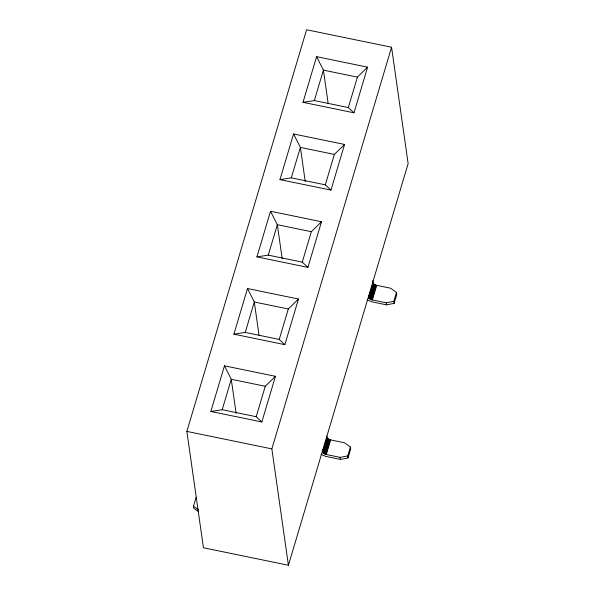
<?xml version="1.0" encoding="UTF-8"?>
<svg xmlns="http://www.w3.org/2000/svg" width="595" height="595" viewBox="0 0 595 595"><rect width="100%" height="100%" fill="white"/><g stroke="black" fill="none" stroke-linecap="round" stroke-linejoin="round"><path stroke-width="0.89" d="M186.867 431.405L306.581 29.75L391.57 47.236L408.133 163.595L288.419 565.25L203.43 547.764L186.867 431.405L271.856 448.883L288.419 565.25M210.846 411.472L224.449 365.828L275.448 376.315L261.845 421.959L210.846 411.472L222.195 409.71L256.192 416.701L261.845 421.959M233.887 334.182L247.49 288.538L298.482 299.032L284.879 344.669L233.887 334.182L245.237 332.419L279.226 339.418L284.879 344.669M256.921 256.891L270.524 211.255L321.516 221.742L307.913 267.386L256.921 256.891L268.271 255.136L302.267 262.127L307.913 267.386M279.955 179.608L293.558 133.964L344.557 144.451L330.954 190.095L279.955 179.608L291.305 177.846L325.301 184.837L330.954 190.095M302.996 102.318L316.6 56.674L367.591 67.168L353.988 112.812L302.996 102.318L314.346 100.555L348.335 107.554L353.988 112.812M198.232 511.447L193.769 508.271L193.479 506.226L196.142 497.294M222.195 409.71L231.269 379.283L224.449 365.828M245.237 332.419L254.303 301.992L247.49 288.538M268.271 255.136L277.337 224.702L270.524 211.255M291.305 177.846L300.378 147.419L293.558 133.964M314.346 100.555L323.412 70.128L316.6 56.674M256.192 416.701L265.266 386.274L275.448 376.315M279.226 339.418L288.3 308.983L298.482 299.032M302.267 262.127L311.334 231.7L321.516 221.742M325.301 184.837L334.375 154.41L344.557 144.451M348.335 107.554L357.409 77.119L367.591 67.168M271.856 448.883L391.57 47.236M327.042 437.593L328.202 438.954L330.143 439.802L344.446 442.762L350.396 447.001L347.733 455.934L340.095 457.369L325.785 454.409L323.167 453.018L322.691 452.2L327.042 437.593L326.804 435.912M373.117 283.019L374.277 284.38L376.211 285.228L390.521 288.188L396.471 292.428L393.808 301.353L386.162 302.796L371.86 299.835L369.242 298.445L368.766 297.626L373.117 283.019L372.76 280.498M322.765 452.46L327.124 437.861M368.841 297.887L373.191 283.279M322.929 452.743L327.28 438.136M369.004 298.162L373.355 283.555M323.167 453.018L327.518 438.411M369.242 298.445L373.593 283.837M323.479 453.293L327.83 438.694M369.547 298.72L373.905 284.113M323.851 453.561L328.202 438.954M369.926 298.988L374.277 284.38M324.282 453.814L328.633 439.207M370.35 299.24L374.709 284.633M324.751 454.045L329.109 439.437M370.826 299.464L375.177 284.856M325.264 454.238L329.615 439.638M371.332 299.664L375.69 285.057M325.785 454.409L330.143 439.802M371.86 299.835L376.211 285.228M326.32 454.535L330.679 439.928M372.396 299.962L376.747 285.355M321.055 454.394L325.614 456.35L340.385 459.422L348.03 457.979L350.693 449.046L350.396 447.001M367.122 299.821L371.682 301.777L386.453 304.841L394.098 303.405L396.761 294.473L396.471 292.428M357.409 77.119L323.412 70.128L328.15 103.404M334.375 154.41L300.378 147.419L305.242 181.594M311.334 231.7L277.337 224.702L282.201 258.885M288.3 308.983L254.303 301.992L259.041 335.268M265.266 386.274L231.269 379.283L236.133 413.458M193.479 506.226L198.685 509.93M393.808 301.353L394.098 303.405M386.162 302.796L386.453 304.841M368.521 295.946L368.766 297.626M347.733 455.934L348.03 457.979M340.095 457.369L340.385 459.422M322.334 449.679L322.691 452.2"/></g></svg>
